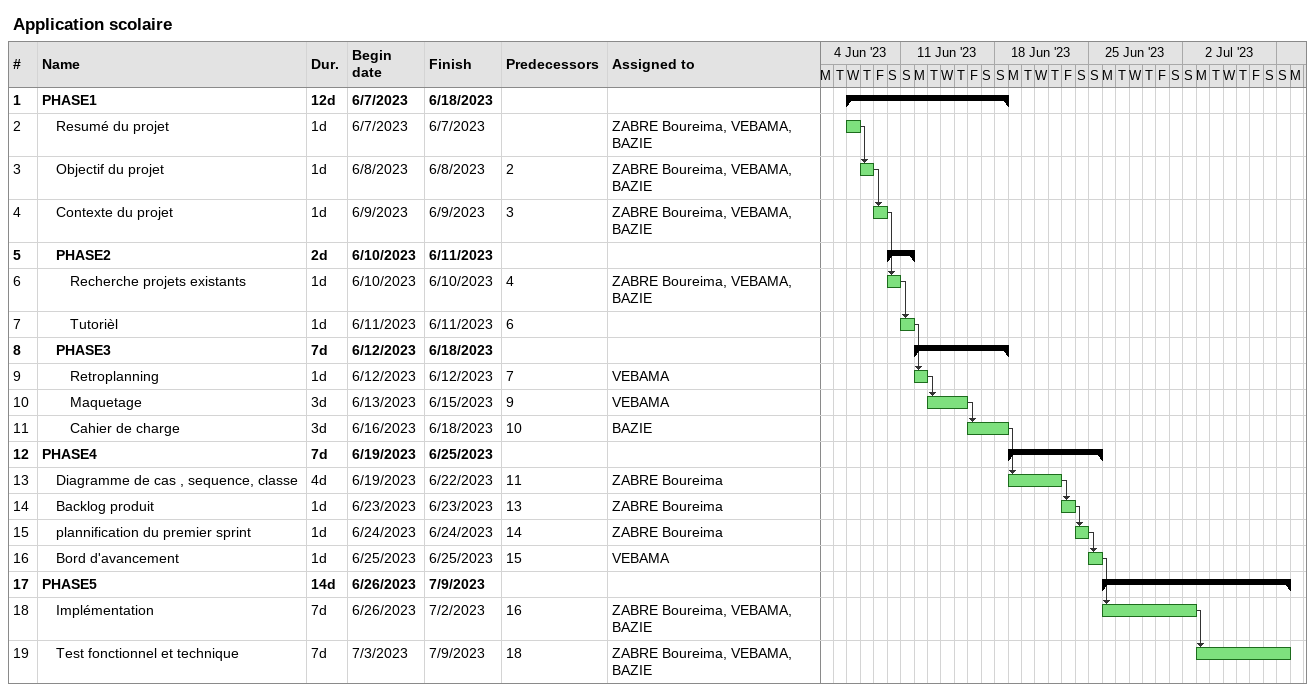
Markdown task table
Application scolaire

| ID | Level | Task | Duration | Start | Finish | Predecessors | Resources |
|---|---|---|---|---|---|---|---|
| 1 | 1 | **PHASE1** | 12d | 2023-06-07 | 2023-06-18 |  |  |
| 2 | 2 | Resumé du projet | 1d | 2023-06-07 | 2023-06-07 |  | ZABRE Boureima, VEBAMA, BAZIE |
| 3 | 2 | Objectif du projet | 1d | 2023-06-08 | 2023-06-08 | 2 | ZABRE Boureima, VEBAMA, BAZIE |
| 4 | 2 | Contexte du projet | 1d | 2023-06-09 | 2023-06-09 | 3 | ZABRE Boureima, VEBAMA, BAZIE |
| 5 | 2 | **PHASE2** | 2d | 2023-06-10 | 2023-06-11 |  |  |
| 6 | 3 | Recherche projets existants | 1d | 2023-06-10 | 2023-06-10 | 4 | ZABRE Boureima, VEBAMA, BAZIE |
| 7 | 3 | Tutorièl | 1d | 2023-06-11 | 2023-06-11 | 6 |  |
| 8 | 2 | **PHASE3** | 7d | 2023-06-12 | 2023-06-18 |  |  |
| 9 | 3 | Retroplanning | 1d | 2023-06-12 | 2023-06-12 | 7 | VEBAMA |
| 10 | 3 | Maquetage | 3d | 2023-06-13 | 2023-06-15 | 9 | VEBAMA |
| 11 | 3 | Cahier de charge | 3d | 2023-06-16 | 2023-06-18 | 10 | BAZIE |
| 12 | 1 | **PHASE4** | 7d | 2023-06-19 | 2023-06-25 |  |  |
| 13 | 2 | Diagramme de cas , sequence, classe | 4d | 2023-06-19 | 2023-06-22 | 11 | ZABRE Boureima |
| 14 | 2 | Backlog produit | 1d | 2023-06-23 | 2023-06-23 | 13 | ZABRE Boureima |
| 15 | 2 | plannification du premier sprint | 1d | 2023-06-24 | 2023-06-24 | 14 | ZABRE Boureima |
| 16 | 2 | Bord d'avancement | 1d | 2023-06-25 | 2023-06-25 | 15 | VEBAMA |
| 17 | 1 | **PHASE5** | 14d | 2023-06-26 | 2023-07-09 |  |  |
| 18 | 2 | Implémentation | 7d | 2023-06-26 | 2023-07-02 | 16 | ZABRE Boureima, VEBAMA, BAZIE |
| 19 | 2 | Test fonctionnel et technique | 7d | 2023-07-03 | 2023-07-09 | 18 | ZABRE Boureima, VEBAMA, BAZIE |
